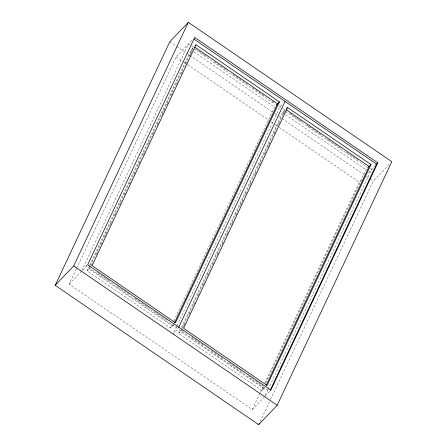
<?xml version="1.0" encoding="UTF-8"?>
<svg xmlns="http://www.w3.org/2000/svg" width="447" height="447" viewBox="0 0 447 447"><rect width="100%" height="100%" fill="white"/><g stroke="black" fill="none" stroke-linecap="round" stroke-linejoin="round"><path stroke-width="0.34" stroke-dasharray="2.23 1.68" d="M267.926 389.7L264.658 396.645L252.315 409.564L69.184 284.175L76.32 269.021M76.616 268.39L176.174 56.814L192.786 39.425M81.823 270.631L188.517 43.895L193.696 47.443M87.053 264.831L86.461 266.094L269.591 391.483M173.687 324.634L170.547 327.919L87.12 270.798L89.495 265.753M89.797 265.121L191.053 49.93L193.747 47.108M90.16 266.339L88.975 268.859L172.397 325.98L173.291 324.086M90.456 265.708L192.908 47.991M91.099 265.674L92.881 261.892M96.44 254.315L97.927 251.164M100.899 244.85L102.38 241.698M104.76 236.647L106.839 232.228M110.398 224.657L111.884 221.5M114.851 215.191L116.337 212.034M119.902 204.463L121.388 201.306M124.355 194.998L125.842 191.841M129.406 184.27L130.887 181.113M133.86 174.805L135.346 171.648M138.905 164.077L140.392 160.92M143.358 154.612L144.845 151.455M148.41 143.884L149.298 141.99M152.863 134.418L154.349 131.262M157.316 124.953L158.802 121.796M162.071 114.851L164.742 109.174M166.82 104.754L168.307 101.603M171.274 95.289L173.352 90.875M176.325 84.561L177.805 81.41M181.37 73.833L182.857 70.682M185.823 64.368L187.606 60.585M189.684 56.166L190.578 54.271M190.875 53.64L192.361 50.489M170.547 327.919L172.33 324.131M173.816 320.98L274.48 107.051L275.38 106.112M176.654 326.377L173.09 333.954L178.023 328.785M176.951 325.746L280.079 106.587L282.772 103.771M264.808 387.795L262.115 390.611L178.688 333.49L180.471 329.707M181.655 327.182L282.621 112.622L285.706 109.392M181.728 329.031L180.538 331.557L263.965 388.678L264.557 387.415M182.024 328.4L284.471 110.683M182.963 327.74L183.851 325.846M184.147 325.215L185.634 322.058M189.198 314.487L190.679 311.33M193.652 305.022L195.138 301.865M198.105 295.556L199.591 292.399M203.15 284.828L204.637 281.671M207.609 275.363L209.09 272.206M212.655 264.635L214.141 261.478M217.108 255.17L218.594 252.013M222.159 244.442L223.645 241.285M226.612 234.971L228.099 231.82M231.658 224.243L233.144 221.092M235.815 215.409L237.597 211.627M240.57 205.313L242.945 200.267M245.615 194.585L247.102 191.433M250.069 185.119L251.555 181.963M255.12 174.391L256.606 171.235M259.573 164.926L261.355 161.138M264.624 154.198L266.105 151.041M267.887 147.259L268.781 145.364M269.077 144.733L270.564 141.576M274.123 134.005L275.609 130.848M278.576 124.54L280.062 121.383M283.627 113.812L284.515 111.918M252.315 409.564L260.042 393.142M260.338 392.511L263.311 386.197M264.797 383.04L359.304 182.197L362.154 179.219M262.115 390.611L263.898 386.828M265.68 383.04L366.048 169.743L366.942 168.804M268.222 389.069L371.647 169.279L370.496 168.491M260.154 421.493L270.251 400.037M270.547 399.406L373.301 181.046L389.438 164.155M69.184 284.175L87.696 264.803M87.12 270.798L90.26 267.513M178.688 333.49L181.773 330.26L184.65 332.233M368.322 172.76L374.491 166.301M265.105 396.176L270.826 390.186M195.998 49.019L204.061 54.54M204.637 54.936L208.095 57.3M214.431 61.636L223.645 67.944M224.221 68.341L227.674 70.704M232.859 74.258L247.252 84.114M252.438 87.662L265.105 96.334M272.016 101.067L274.899 103.039M278.928 105.799L282.381 108.163M282.957 108.56L285.264 110.135M289.868 113.292L293.327 115.656M293.902 116.052L299.082 119.6M299.658 119.992L301.965 121.573M307.145 125.121L308.871 126.305M309.453 126.697L318.666 133.005M319.242 133.402L321.544 134.977M326.729 138.525L328.456 139.71M329.031 140.101L341.122 148.382M346.308 151.93L358.975 160.607M194.059 48.779L275.184 104.324M285.622 111.471L367.898 167.804M191.053 49.93L193.355 51.506M193.931 51.897L274.48 107.051M282.621 112.622L284.923 114.197M285.499 114.594L366.048 169.743M169.821 41.727L176.146 46.052M176.721 46.449L185.918 52.746M186.494 53.137L272.709 112.169M275.011 113.745L281.336 118.075M281.906 118.466L364.104 174.749M366.406 176.319L369.278 178.292M369.853 178.683L373.301 181.046M176.174 56.814L183.086 61.541M183.661 61.937L187.12 64.301M187.695 64.698L268.893 120.293M271.195 121.869L274.654 124.238M275.229 124.629L278.682 126.998M279.258 127.389L359.304 182.197M97.686 272.692L110.342 281.359M117.248 286.086L129.904 294.752M135.083 298.294L141.414 302.63M141.99 303.021L149.466 308.145M154.645 311.688L160.976 316.023M161.551 316.42L166.731 319.963M191.551 336.96L204.212 345.626M211.118 350.353L223.774 359.019M228.953 362.567L235.278 366.898M235.854 367.294L243.336 372.412M248.515 375.961L254.84 380.291M255.416 380.688L262.897 385.806"/><path stroke-width="0.67" d="M55.188 285.331L169.821 41.727L188.332 22.35L391.812 161.669L277.179 405.273L258.668 424.65L55.188 285.331L73.699 265.954L188.332 22.35M195.993 44.761L92.06 265.63L175.487 322.751L279.42 101.882L195.993 44.761L195.093 45.7M174.526 322.795L277.565 103.821L194.713 47.091M178.621 327.522L285.013 101.419M287.555 107.453L183.622 328.327L267.049 385.448L370.982 164.574L287.555 107.453L286.661 108.397M266.088 385.493L369.133 166.513L286.281 109.789M270.184 390.22L376.581 164.116L194.026 39.124M377.816 162.825L270.826 390.186L87.696 264.803L194.685 37.436L377.816 162.825L375.681 165.055M258.668 424.65L259.266 423.387M276.274 105.174L279.42 101.882M368.741 166.927L370.982 164.574M73.699 265.954L277.179 405.273"/></g></svg>
